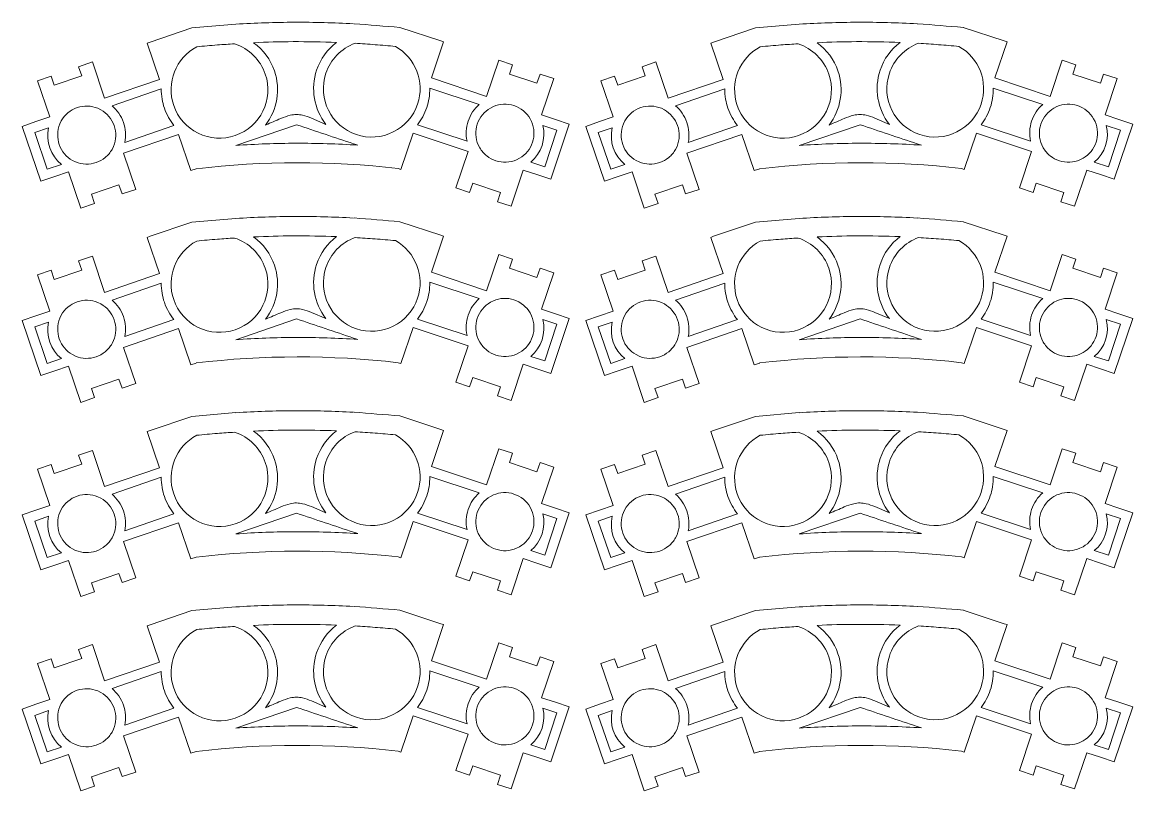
# Model space of a CAD drawing. Header units: millimetres. Extents: x 111 to 659, y 345 to 953.
# Drawn here: x 110.7 to 225, y 874.3 to 953.5 of the extents above; entities that cross this region are included whole.
import ezdxf

# ---------------------------------------------------------------- set-up
doc = ezdxf.new("R2010")
doc.units = ezdxf.units.MM
doc.header["$MEASUREMENT"] = 0
doc.layers.get('0').update_dxf_attribs({"linetype": 'CONTINUOUS', "lineweight": 0})

msp = doc.modelspace()

# ---------------------------------------------------------------- linework, layer by layer
for p, q in [((128.18, 952.86), (123.87, 951.41)), ((132.69, 953.25), (128.18, 952.86)), ((153.78, 951.52), (149.57, 952.91)), ((186.18, 952.86), (181.87, 951.41)), ((190.69, 953.25), (186.18, 952.86)), ((211.78, 951.52), (207.57, 952.91)), ((123.57, 951.3), (124.85, 947.57)), ((152.83, 947.71), (154.08, 951.42)), ((181.57, 951.3), (182.85, 947.57)), ((210.83, 947.71), (212.08, 951.42)), ((123.87, 950.41), (123.87, 950.41)), ((181.87, 950.41), (181.87, 950.41)), ((117.93, 949.36), (116.51, 948.87)), ((116.51, 948.87), (116.83, 947.93)), ((119.19, 945.63), (117.93, 949.36)), ((159.75, 949.53), (158.5, 945.8)), ((161.16, 949.07), (159.75, 949.53)), ((160.85, 948.12), (161.16, 949.07)), ((175.93, 949.36), (174.51, 948.87)), ((174.51, 948.87), (174.83, 947.93)), ((177.19, 945.63), (175.93, 949.36)), ((217.75, 949.53), (216.5, 945.8)), ((219.16, 949.07), (217.75, 949.53)), ((218.85, 948.12), (219.16, 949.07)), ((113.68, 947.91), (112.27, 947.43)), ((114, 946.97), (113.68, 947.91)), ((116.83, 947.93), (114, 946.97)), ((158.5, 945.8), (152.83, 947.71)), ((163.69, 947.17), (160.85, 948.12)), ((164.01, 948.12), (163.69, 947.17)), ((165.42, 947.64), (164.01, 948.12)), ((164.17, 943.9), (165.42, 947.64)), ((171.68, 947.91), (170.27, 947.43)), ((172, 946.97), (171.68, 947.91)), ((174.83, 947.93), (172, 946.97)), ((216.5, 945.8), (210.83, 947.71)), ((221.69, 947.17), (218.85, 948.12)), ((222.01, 948.12), (221.69, 947.17)), ((223.42, 947.64), (222.01, 948.12)), ((222.17, 943.9), (223.42, 947.64)), ((112.27, 947.43), (113.54, 943.7)), ((124.85, 947.57), (119.19, 945.63)), ((170.27, 947.43), (171.54, 943.7)), ((182.85, 947.57), (177.19, 945.63)), ((112.12, 943.22), (110.71, 942.73)), ((113.54, 943.7), (112.12, 943.22)), ((165.59, 943.43), (164.17, 943.9)), ((167.01, 942.95), (165.59, 943.43)), ((170.12, 943.22), (168.71, 942.73)), ((171.54, 943.7), (170.12, 943.22)), ((223.59, 943.43), (222.17, 943.9)), ((225.01, 942.95), (223.59, 943.43)), ((110.71, 942.73), (112.64, 937.07)), ((121.12, 939.97), (126.78, 941.9)), ((126.78, 941.9), (128.06, 938.18)), ((149.67, 938.3), (150.93, 942.03)), ((150.93, 942.03), (156.6, 940.14)), ((165.1, 937.28), (167.01, 942.95)), ((168.71, 942.73), (170.64, 937.07)), ((179.12, 939.97), (184.78, 941.9)), ((184.78, 941.9), (186.06, 938.18)), ((207.67, 938.3), (208.93, 942.03)), ((208.93, 942.03), (214.6, 940.14)), ((223.1, 937.28), (225.01, 942.95)), ((122.4, 936.24), (121.12, 939.97)), ((156.6, 940.14), (155.35, 936.4)), ((180.4, 936.24), (179.12, 939.97)), ((214.6, 940.14), (213.35, 936.4)), ((112.64, 937.07), (114.06, 937.56)), ((114.06, 937.56), (115.47, 938.04)), ((115.47, 938.04), (116.73, 934.31)), ((128.06, 938.18), (128.61, 938.36)), ((149.39, 938.39), (149.67, 938.3)), ((161.02, 934.5), (162.27, 938.23)), ((162.27, 938.23), (163.68, 937.76)), ((163.68, 937.76), (165.1, 937.28)), ((170.64, 937.07), (172.06, 937.56)), ((172.06, 937.56), (173.47, 938.04)), ((173.47, 938.04), (174.73, 934.31)), ((186.06, 938.18), (186.61, 938.36)), ((207.39, 938.39), (207.67, 938.3)), ((219.02, 934.5), (220.27, 938.23)), ((220.27, 938.23), (221.68, 937.76)), ((221.68, 937.76), (223.1, 937.28)), ((117.83, 935.74), (120.66, 936.7)), ((120.66, 936.7), (120.98, 935.77)), ((120.98, 935.77), (122.4, 936.24)), ((155.35, 936.4), (156.76, 935.92)), ((156.76, 935.92), (157.08, 936.87)), ((157.08, 936.87), (159.92, 935.92)), ((175.83, 935.74), (178.66, 936.7)), ((178.66, 936.7), (178.98, 935.77)), ((178.98, 935.77), (180.4, 936.24)), ((213.35, 936.4), (214.76, 935.92)), ((214.76, 935.92), (215.08, 936.87)), ((215.08, 936.87), (217.92, 935.92)), ((118.15, 934.8), (117.83, 935.74)), ((159.92, 935.92), (159.61, 934.97)), ((176.15, 934.8), (175.83, 935.74)), ((217.92, 935.92), (217.61, 934.97)), ((116.73, 934.31), (118.15, 934.8)), ((159.61, 934.97), (161.02, 934.5)), ((174.73, 934.31), (176.15, 934.8)), ((217.61, 934.97), (219.02, 934.5)), ((128.18, 932.86), (123.87, 931.41)), ((132.69, 933.25), (128.18, 932.86)), ((153.78, 931.52), (149.57, 932.91)), ((186.18, 932.86), (181.87, 931.41)), ((190.69, 933.25), (186.18, 932.86)), ((211.78, 931.52), (207.57, 932.91)), ((123.57, 931.3), (124.85, 927.57)), ((152.83, 927.71), (154.08, 931.42)), ((181.57, 931.3), (182.85, 927.57)), ((210.83, 927.71), (212.08, 931.42)), ((117.93, 929.36), (116.51, 928.87)), ((119.19, 925.63), (117.93, 929.36)), ((123.87, 930.41), (123.87, 930.41)), ((159.75, 929.53), (158.5, 925.8)), ((161.16, 929.07), (159.75, 929.53)), ((175.93, 929.36), (174.51, 928.87)), ((177.19, 925.63), (175.93, 929.36)), ((181.87, 930.41), (181.87, 930.41)), ((217.75, 929.53), (216.5, 925.8)), ((219.16, 929.07), (217.75, 929.53)), ((116.51, 928.87), (116.83, 927.93)), ((160.85, 928.12), (161.16, 929.07)), ((174.51, 928.87), (174.83, 927.93)), ((218.85, 928.12), (219.16, 929.07)), ((113.68, 927.91), (112.27, 927.43)), ((112.27, 927.43), (113.54, 923.7)), ((114, 926.97), (113.68, 927.91)), ((116.83, 927.93), (114, 926.97)), ((124.85, 927.57), (119.19, 925.63)), ((158.5, 925.8), (152.83, 927.71)), ((163.69, 927.17), (160.85, 928.12)), ((164.01, 928.12), (163.69, 927.17)), ((165.42, 927.64), (164.01, 928.12)), ((164.17, 923.9), (165.42, 927.64)), ((171.68, 927.91), (170.27, 927.43)), ((170.27, 927.43), (171.54, 923.7)), ((172, 926.97), (171.68, 927.91)), ((174.83, 927.93), (172, 926.97)), ((182.85, 927.57), (177.19, 925.63)), ((216.5, 925.8), (210.83, 927.71)), ((221.69, 927.17), (218.85, 928.12)), ((222.01, 928.12), (221.69, 927.17)), ((223.42, 927.64), (222.01, 928.12)), ((222.17, 923.9), (223.42, 927.64)), ((113.54, 923.7), (112.12, 923.22)), ((165.59, 923.43), (164.17, 923.9)), ((171.54, 923.7), (170.12, 923.22)), ((223.59, 923.43), (222.17, 923.9)), ((112.12, 923.22), (110.71, 922.73)), ((110.71, 922.73), (112.64, 917.07)), ((165.1, 917.28), (167.01, 922.95)), ((167.01, 922.95), (165.59, 923.43)), ((170.12, 923.22), (168.71, 922.73)), ((168.71, 922.73), (170.64, 917.07)), ((223.1, 917.28), (225.01, 922.95)), ((225.01, 922.95), (223.59, 923.43)), ((121.12, 919.97), (126.78, 921.9)), ((126.78, 921.9), (128.06, 918.18)), ((149.67, 918.3), (150.93, 922.03)), ((150.93, 922.03), (156.6, 920.14)), ((179.12, 919.97), (184.78, 921.9)), ((184.78, 921.9), (186.06, 918.18)), ((207.67, 918.3), (208.93, 922.03)), ((208.93, 922.03), (214.6, 920.14)), ((122.4, 916.24), (121.12, 919.97)), ((156.6, 920.14), (155.35, 916.4)), ((180.4, 916.24), (179.12, 919.97)), ((214.6, 920.14), (213.35, 916.4)), ((114.06, 917.56), (115.47, 918.04)), ((115.47, 918.04), (116.73, 914.31)), ((128.06, 918.18), (128.61, 918.36)), ((149.39, 918.39), (149.67, 918.3)), ((161.02, 914.5), (162.27, 918.23)), ((162.27, 918.23), (163.68, 917.76)), ((172.06, 917.56), (173.47, 918.04)), ((173.47, 918.04), (174.73, 914.31)), ((186.06, 918.18), (186.61, 918.36)), ((207.39, 918.39), (207.67, 918.3)), ((219.02, 914.5), (220.27, 918.23)), ((220.27, 918.23), (221.68, 917.76)), ((112.64, 917.07), (114.06, 917.56)), ((156.76, 915.92), (157.08, 916.87)), ((157.08, 916.87), (159.92, 915.92)), ((163.68, 917.76), (165.1, 917.28)), ((170.64, 917.07), (172.06, 917.56)), ((214.76, 915.92), (215.08, 916.87)), ((215.08, 916.87), (217.92, 915.92)), ((221.68, 917.76), (223.1, 917.28)), ((117.83, 915.74), (120.66, 916.7)), ((118.15, 914.8), (117.83, 915.74)), ((120.66, 916.7), (120.98, 915.77)), ((120.98, 915.77), (122.4, 916.24)), ((155.35, 916.4), (156.76, 915.92)), ((159.92, 915.92), (159.61, 914.97)), ((175.83, 915.74), (178.66, 916.7)), ((176.15, 914.8), (175.83, 915.74)), ((178.66, 916.7), (178.98, 915.77)), ((178.98, 915.77), (180.4, 916.24)), ((213.35, 916.4), (214.76, 915.92)), ((217.92, 915.92), (217.61, 914.97)), ((116.73, 914.31), (118.15, 914.8)), ((159.61, 914.97), (161.02, 914.5)), ((174.73, 914.31), (176.15, 914.8)), ((217.61, 914.97), (219.02, 914.5)), ((128.18, 912.86), (123.87, 911.41)), ((132.69, 913.25), (128.18, 912.86)), ((153.78, 911.52), (149.57, 912.91)), ((186.18, 912.86), (181.87, 911.41)), ((190.69, 913.25), (186.18, 912.86)), ((211.78, 911.52), (207.57, 912.91)), ((123.57, 911.3), (124.85, 907.57)), ((152.83, 907.71), (154.08, 911.42)), ((181.57, 911.3), (182.85, 907.57)), ((210.83, 907.71), (212.08, 911.42)), ((123.87, 910.41), (123.87, 910.41)), ((181.87, 910.41), (181.87, 910.41)), ((117.93, 909.36), (116.51, 908.87)), ((116.51, 908.87), (116.83, 907.93)), ((119.19, 905.63), (117.93, 909.36)), ((159.75, 909.53), (158.5, 905.8)), ((161.16, 909.07), (159.75, 909.53)), ((160.85, 908.12), (161.16, 909.07)), ((175.93, 909.36), (174.51, 908.87)), ((174.51, 908.87), (174.83, 907.93)), ((177.19, 905.63), (175.93, 909.36)), ((217.75, 909.53), (216.5, 905.8)), ((219.16, 909.07), (217.75, 909.53)), ((218.85, 908.12), (219.16, 909.07)), ((113.68, 907.91), (112.27, 907.43)), ((114, 906.97), (113.68, 907.91)), ((116.83, 907.93), (114, 906.97)), ((158.5, 905.8), (152.83, 907.71)), ((163.69, 907.17), (160.85, 908.12)), ((164.01, 908.12), (163.69, 907.17)), ((165.42, 907.64), (164.01, 908.12)), ((164.17, 903.9), (165.42, 907.64)), ((171.68, 907.91), (170.27, 907.43)), ((172, 906.97), (171.68, 907.91)), ((174.83, 907.93), (172, 906.97)), ((216.5, 905.8), (210.83, 907.71)), ((221.69, 907.17), (218.85, 908.12)), ((222.01, 908.12), (221.69, 907.17)), ((223.42, 907.64), (222.01, 908.12)), ((222.17, 903.9), (223.42, 907.64)), ((112.27, 907.43), (113.54, 903.7)), ((124.85, 907.57), (119.19, 905.63)), ((170.27, 907.43), (171.54, 903.7)), ((182.85, 907.57), (177.19, 905.63)), ((112.12, 903.22), (110.71, 902.73)), ((113.54, 903.7), (112.12, 903.22)), ((165.59, 903.43), (164.17, 903.9)), ((167.01, 902.95), (165.59, 903.43)), ((170.12, 903.22), (168.71, 902.73)), ((171.54, 903.7), (170.12, 903.22)), ((223.59, 903.43), (222.17, 903.9)), ((225.01, 902.95), (223.59, 903.43)), ((110.71, 902.73), (112.64, 897.07)), ((121.12, 899.97), (126.78, 901.9)), ((126.78, 901.9), (128.06, 898.18)), ((149.67, 898.3), (150.93, 902.03)), ((150.93, 902.03), (156.6, 900.14)), ((165.1, 897.28), (167.01, 902.95)), ((168.71, 902.73), (170.64, 897.07)), ((179.12, 899.97), (184.78, 901.9)), ((184.78, 901.9), (186.06, 898.18)), ((207.67, 898.3), (208.93, 902.03)), ((208.93, 902.03), (214.6, 900.14)), ((223.1, 897.28), (225.01, 902.95)), ((122.4, 896.24), (121.12, 899.97)), ((156.6, 900.14), (155.35, 896.4)), ((180.4, 896.24), (179.12, 899.97)), ((214.6, 900.14), (213.35, 896.4)), ((112.64, 897.07), (114.06, 897.56)), ((114.06, 897.56), (115.47, 898.04)), ((115.47, 898.04), (116.73, 894.31)), ((128.06, 898.18), (128.61, 898.36)), ((149.39, 898.39), (149.67, 898.3)), ((161.02, 894.5), (162.27, 898.23)), ((162.27, 898.23), (163.68, 897.76)), ((163.68, 897.76), (165.1, 897.28)), ((170.64, 897.07), (172.06, 897.56)), ((172.06, 897.56), (173.47, 898.04)), ((173.47, 898.04), (174.73, 894.31)), ((186.06, 898.18), (186.61, 898.36)), ((207.39, 898.39), (207.67, 898.3)), ((219.02, 894.5), (220.27, 898.23)), ((220.27, 898.23), (221.68, 897.76)), ((221.68, 897.76), (223.1, 897.28)), ((117.83, 895.74), (120.66, 896.7)), ((120.66, 896.7), (120.98, 895.77)), ((120.98, 895.77), (122.4, 896.24)), ((155.35, 896.4), (156.76, 895.92)), ((156.76, 895.92), (157.08, 896.87)), ((157.08, 896.87), (159.92, 895.92)), ((175.83, 895.74), (178.66, 896.7)), ((178.66, 896.7), (178.98, 895.77)), ((178.98, 895.77), (180.4, 896.24)), ((213.35, 896.4), (214.76, 895.92)), ((214.76, 895.92), (215.08, 896.87)), ((215.08, 896.87), (217.92, 895.92)), ((118.15, 894.8), (117.83, 895.74)), ((159.92, 895.92), (159.61, 894.97)), ((176.15, 894.8), (175.83, 895.74)), ((217.92, 895.92), (217.61, 894.97)), ((116.73, 894.31), (118.15, 894.8)), ((159.61, 894.97), (161.02, 894.5)), ((174.73, 894.31), (176.15, 894.8)), ((217.61, 894.97), (219.02, 894.5)), ((128.18, 892.86), (123.87, 891.41)), ((132.69, 893.25), (128.18, 892.86)), ((153.78, 891.52), (149.57, 892.91)), ((186.18, 892.86), (181.87, 891.41)), ((190.69, 893.25), (186.18, 892.86)), ((211.78, 891.52), (207.57, 892.91)), ((123.57, 891.3), (124.85, 887.57)), ((152.83, 887.71), (154.08, 891.42)), ((181.57, 891.3), (182.85, 887.57)), ((210.83, 887.71), (212.08, 891.42)), ((117.93, 889.36), (116.51, 888.87)), ((119.19, 885.63), (117.93, 889.36)), ((123.87, 890.41), (123.87, 890.41)), ((159.75, 889.53), (158.5, 885.8)), ((161.16, 889.07), (159.75, 889.53)), ((175.93, 889.36), (174.51, 888.87)), ((177.19, 885.63), (175.93, 889.36)), ((181.87, 890.41), (181.87, 890.41)), ((217.75, 889.53), (216.5, 885.8)), ((219.16, 889.07), (217.75, 889.53)), ((116.51, 888.87), (116.83, 887.93)), ((160.85, 888.12), (161.16, 889.07)), ((174.51, 888.87), (174.83, 887.93)), ((218.85, 888.12), (219.16, 889.07)), ((113.68, 887.91), (112.27, 887.43)), ((112.27, 887.43), (113.54, 883.7)), ((114, 886.97), (113.68, 887.91)), ((116.83, 887.93), (114, 886.97)), ((124.85, 887.57), (119.19, 885.63)), ((158.5, 885.8), (152.83, 887.71)), ((163.69, 887.17), (160.85, 888.12)), ((164.01, 888.12), (163.69, 887.17)), ((165.42, 887.64), (164.01, 888.12)), ((164.17, 883.9), (165.42, 887.64)), ((171.68, 887.91), (170.27, 887.43)), ((170.27, 887.43), (171.54, 883.7)), ((172, 886.97), (171.68, 887.91)), ((174.83, 887.93), (172, 886.97)), ((182.85, 887.57), (177.19, 885.63)), ((216.5, 885.8), (210.83, 887.71)), ((221.69, 887.17), (218.85, 888.12)), ((222.01, 888.12), (221.69, 887.17)), ((223.42, 887.64), (222.01, 888.12)), ((222.17, 883.9), (223.42, 887.64)), ((113.54, 883.7), (112.12, 883.22)), ((165.59, 883.43), (164.17, 883.9)), ((171.54, 883.7), (170.12, 883.22)), ((223.59, 883.43), (222.17, 883.9)), ((112.12, 883.22), (110.71, 882.73)), ((110.71, 882.73), (112.64, 877.07)), ((165.1, 877.28), (167.01, 882.95)), ((167.01, 882.95), (165.59, 883.43)), ((170.12, 883.22), (168.71, 882.73)), ((168.71, 882.73), (170.64, 877.07)), ((223.1, 877.28), (225.01, 882.95)), ((225.01, 882.95), (223.59, 883.43)), ((121.12, 879.97), (126.78, 881.9)), ((126.78, 881.9), (128.06, 878.18)), ((149.67, 878.3), (150.93, 882.03)), ((150.93, 882.03), (156.6, 880.14)), ((179.12, 879.97), (184.78, 881.9)), ((184.78, 881.9), (186.06, 878.18)), ((207.67, 878.3), (208.93, 882.03)), ((208.93, 882.03), (214.6, 880.14)), ((122.4, 876.24), (121.12, 879.97)), ((156.6, 880.14), (155.35, 876.4)), ((180.4, 876.24), (179.12, 879.97)), ((214.6, 880.14), (213.35, 876.4)), ((114.06, 877.56), (115.47, 878.04)), ((115.47, 878.04), (116.73, 874.31)), ((128.06, 878.18), (128.61, 878.36)), ((149.39, 878.39), (149.67, 878.3)), ((161.02, 874.5), (162.27, 878.23)), ((162.27, 878.23), (163.68, 877.76)), ((172.06, 877.56), (173.47, 878.04)), ((173.47, 878.04), (174.73, 874.31)), ((186.06, 878.18), (186.61, 878.36)), ((207.39, 878.39), (207.67, 878.3)), ((219.02, 874.5), (220.27, 878.23)), ((220.27, 878.23), (221.68, 877.76)), ((112.64, 877.07), (114.06, 877.56)), ((156.76, 875.92), (157.08, 876.87)), ((157.08, 876.87), (159.92, 875.92)), ((163.68, 877.76), (165.1, 877.28)), ((170.64, 877.07), (172.06, 877.56)), ((214.76, 875.92), (215.08, 876.87)), ((215.08, 876.87), (217.92, 875.92)), ((221.68, 877.76), (223.1, 877.28)), ((117.83, 875.74), (120.66, 876.7)), ((118.15, 874.8), (117.83, 875.74)), ((120.66, 876.7), (120.98, 875.77)), ((120.98, 875.77), (122.4, 876.24)), ((155.35, 876.4), (156.76, 875.92)), ((159.92, 875.92), (159.61, 874.97)), ((175.83, 875.74), (178.66, 876.7)), ((176.15, 874.8), (175.83, 875.74)), ((178.66, 876.7), (178.98, 875.77)), ((178.98, 875.77), (180.4, 876.24)), ((213.35, 876.4), (214.76, 875.92)), ((217.92, 875.92), (217.61, 874.97)), ((116.73, 874.31), (118.15, 874.8)), ((159.61, 874.97), (161.02, 874.5)), ((174.73, 874.31), (176.15, 874.8)), ((217.61, 874.97), (219.02, 874.5))]:
    msp.add_line(p, q)
at = {"linetype": 'Continuous'}
for p, q in [((123.87, 951.41), (123.57, 951.3)), ((153.78, 951.52), (154.08, 951.42)), ((154.08, 951.42), (154.08, 951.42)), ((181.87, 951.41), (181.57, 951.3)), ((211.78, 951.52), (212.08, 951.42)), ((212.08, 951.42), (212.08, 951.42)), ((123.87, 931.41), (123.57, 931.3)), ((153.78, 931.52), (154.08, 931.42)), ((154.08, 931.42), (154.08, 931.42)), ((181.87, 931.41), (181.57, 931.3)), ((211.78, 931.52), (212.08, 931.42)), ((212.08, 931.42), (212.08, 931.42)), ((123.87, 911.41), (123.57, 911.3)), ((153.78, 911.52), (154.08, 911.42)), ((154.08, 911.42), (154.08, 911.42)), ((181.87, 911.41), (181.57, 911.3)), ((211.78, 911.52), (212.08, 911.42)), ((212.08, 911.42), (212.08, 911.42)), ((123.87, 891.41), (123.57, 891.3)), ((153.78, 891.52), (154.08, 891.42)), ((154.08, 891.42), (154.08, 891.42)), ((181.87, 891.41), (181.57, 891.3)), ((211.78, 891.52), (212.08, 891.42)), ((212.08, 891.42), (212.08, 891.42))]:
    msp.add_line(p, q, dxfattribs=at)
for points in [[(135.73, 948.11, -0.414146), (132.62, 941.79, -0.415148), (126.3, 944.89, -0.36832), (128.67, 950.92, -0.004352), (130.8, 951.11, -0.005285), (132.57, 951.23, -0.23498), (135.73, 948.11)], [(141.01, 948.52, 0.249943), (141.96, 942.93), (140.47, 943.57, 0.040299), (139.57, 943.87, 0.061267), (138.95, 943.95, 0.063234), (138.29, 943.87, 0.040978), (137.32, 943.54, -0.000466), (135.78, 942.88, -0.020956), (135.75, 942.86, 0.251324), (136.67, 948.43, 0.155447), (134.52, 951.34, -0.011132), (138.58, 951.45, -0.01006), (143.07, 951.38, 0.150635), (141.01, 948.52)], [(141.96, 948.19, -0.11269), (143.1, 950.07, -0.111328), (144.96, 951.28, -0.005111), (147.03, 951.14, -0.005084), (149.12, 950.96, -0.360646), (151.4, 945.03, -0.414337), (145.1, 941.88, -0.414185), (141.96, 948.19)], [(193.73, 948.11, -0.414146), (190.62, 941.79, -0.415148), (184.3, 944.89, -0.36832), (186.67, 950.92, -0.004352), (188.8, 951.11, -0.005285), (190.57, 951.23, -0.23498), (193.73, 948.11)], [(199.01, 948.52, 0.249943), (199.96, 942.93), (198.47, 943.57, 0.040299), (197.57, 943.87, 0.061267), (196.95, 943.95, 0.063234), (196.29, 943.87, 0.040978), (195.32, 943.54, -0.000466), (193.78, 942.88, -0.020956), (193.75, 942.86, 0.251324), (194.67, 948.43, 0.155447), (192.52, 951.34, -0.011132), (196.58, 951.45, -0.01006), (201.07, 951.38, 0.150635), (199.01, 948.52)], [(199.96, 948.19, -0.11269), (201.1, 950.07, -0.111328), (202.96, 951.28, -0.005111), (205.03, 951.14, -0.005084), (207.12, 950.96, -0.360646), (209.4, 945.03, -0.414337), (203.1, 941.88, -0.414185), (199.96, 948.19)], [(121.12, 943.14, -0.132628), (121.26, 941.08), (126.32, 942.83, -0.041693), (125.78, 943.65, -0.038876), (125.34, 944.61, -0.042088), (125.1, 945.54, -0.03848), (125.01, 946.59), (119.95, 944.84, -0.066325), (120.64, 944.08, -0.064288), (121.12, 943.14)], [(156.6, 943.27, 0.132628), (156.49, 941.21), (151.4, 942.89, 0.041693), (151.93, 943.71, 0.038876), (152.35, 944.68, 0.042088), (152.58, 945.62, 0.03848), (152.65, 946.67), (157.74, 944.99, 0.066325), (157.07, 944.22, 0.064288), (156.6, 943.27)], [(179.12, 943.14, -0.132628), (179.26, 941.08), (184.32, 942.83, -0.041693), (183.78, 943.65, -0.038876), (183.34, 944.61, -0.042088), (183.1, 945.54, -0.03848), (183.01, 946.59), (177.95, 944.84, -0.066325), (178.64, 944.08, -0.064288), (179.12, 943.14)], [(214.6, 943.27, 0.132628), (214.49, 941.21), (209.4, 942.89, 0.041693), (209.93, 943.71, 0.038876), (210.35, 944.68, 0.042088), (210.58, 945.62, 0.03848), (210.65, 946.67), (215.74, 944.99, 0.066325), (215.07, 944.22, 0.064288), (214.6, 943.27)], [(116.37, 944.66, 0.088924), (115.41, 944.11, 0.092954), (114.73, 943.29), (114.58, 942.98, 0.087529), (114.36, 941.89, 0.092877), (114.52, 940.85, 0.186269), (115.89, 939.22), (116.2, 939.07, 0.18288), (118.32, 939, 0.092851), (119.25, 939.52, 0.088925), (119.96, 940.36), (120.11, 940.67, 0.184249), (120.17, 942.81, 0.087631), (119.62, 943.76, 0.090656), (118.8, 944.44), (118.49, 944.59, 0.184413), (116.37, 944.66)], [(161.32, 944.87, -0.088924), (162.29, 944.33, -0.092954), (162.98, 943.52), (163.14, 943.22, -0.087529), (163.38, 942.13, -0.092877), (163.23, 941.09, -0.186269), (161.89, 939.44), (161.58, 939.28, -0.18288), (159.46, 939.18, -0.092851), (158.52, 939.68, -0.088925), (157.8, 940.52), (157.64, 940.82, -0.184249), (157.55, 942.96, -0.087631), (158.09, 943.92, -0.090656), (158.9, 944.61), (159.2, 944.77, -0.184413), (161.32, 944.87)], [(174.37, 944.66, 0.088924), (173.41, 944.11, 0.092954), (172.73, 943.29), (172.58, 942.98, 0.087529), (172.36, 941.89, 0.092877), (172.52, 940.85, 0.186269), (173.89, 939.22), (174.2, 939.07, 0.18288), (176.32, 939, 0.092851), (177.25, 939.52, 0.088925), (177.96, 940.36), (178.11, 940.67, 0.184249), (178.17, 942.81, 0.087631), (177.62, 943.76, 0.090656), (176.8, 944.44), (176.49, 944.59, 0.184413), (174.37, 944.66)], [(219.32, 944.87, -0.088924), (220.29, 944.33, -0.092954), (220.98, 943.52), (221.14, 943.22, -0.087529), (221.38, 942.13, -0.092877), (221.23, 941.09, -0.186269), (219.89, 939.44), (219.58, 939.28, -0.18288), (217.46, 939.18, -0.092851), (216.52, 939.68, -0.088925), (215.8, 940.52), (215.64, 940.82, -0.184249), (215.55, 942.96, -0.087631), (216.09, 943.92, -0.090656), (216.9, 944.61), (217.2, 944.77, -0.184413), (219.32, 944.87)], [(113.28, 938.32), (114.74, 938.81, -0.285719), (113.43, 942.58), (111.99, 942.08), (113.28, 938.32)], [(145.26, 940.79, 0.016629), (138.9, 940.99, 0.017038), (132.69, 940.76), (138.95, 942.9, 0.000592), (144.82, 940.93, 0.007952), (145.26, 940.79)], [(164.51, 938.57), (163.05, 939.04, 0.285719), (164.29, 942.83), (165.74, 942.35), (164.51, 938.57)], [(171.28, 938.32), (172.74, 938.81, -0.285719), (171.43, 942.58), (169.99, 942.08), (171.28, 938.32)], [(203.26, 940.79, 0.016629), (196.9, 940.99, 0.017038), (190.69, 940.76), (196.95, 942.9, 0.000592), (202.82, 940.93, 0.007952), (203.26, 940.79)], [(222.51, 938.57), (221.05, 939.04, 0.285719), (222.29, 942.83), (223.74, 942.35), (222.51, 938.57)], [(135.73, 928.11, -0.414146), (132.62, 921.79, -0.415148), (126.3, 924.89, -0.36832), (128.67, 930.92, -0.004352), (130.8, 931.11, -0.005285), (132.57, 931.23, -0.23498), (135.73, 928.11)], [(141.01, 928.52, 0.249943), (141.96, 922.93), (140.47, 923.57, 0.040299), (139.57, 923.87, 0.061267), (138.95, 923.95, 0.063234), (138.29, 923.87, 0.040978), (137.32, 923.54, -0.000466), (135.78, 922.88, -0.020956), (135.75, 922.86, 0.251324), (136.67, 928.43, 0.155447), (134.52, 931.34, -0.011132), (138.58, 931.45, -0.01006), (143.07, 931.38, 0.150635), (141.01, 928.52)], [(141.96, 928.19, -0.11269), (143.1, 930.07, -0.111328), (144.96, 931.28, -0.005111), (147.03, 931.14, -0.005084), (149.12, 930.96, -0.360646), (151.4, 925.03, -0.414337), (145.1, 921.88, -0.414185), (141.96, 928.19)], [(193.73, 928.11, -0.414146), (190.62, 921.79, -0.415148), (184.3, 924.89, -0.36832), (186.67, 930.92, -0.004352), (188.8, 931.11, -0.005285), (190.57, 931.23, -0.23498), (193.73, 928.11)], [(199.01, 928.52, 0.249943), (199.96, 922.93), (198.47, 923.57, 0.040299), (197.57, 923.87, 0.061267), (196.95, 923.95, 0.063234), (196.29, 923.87, 0.040978), (195.32, 923.54, -0.000466), (193.78, 922.88, -0.020956), (193.75, 922.86, 0.251324), (194.67, 928.43, 0.155447), (192.52, 931.34, -0.011132), (196.58, 931.45, -0.01006), (201.07, 931.38, 0.150635), (199.01, 928.52)], [(199.96, 928.19, -0.11269), (201.1, 930.07, -0.111328), (202.96, 931.28, -0.005111), (205.03, 931.14, -0.005084), (207.12, 930.96, -0.360646), (209.4, 925.03, -0.414337), (203.1, 921.88, -0.414185), (199.96, 928.19)], [(121.12, 923.14, -0.132628), (121.26, 921.08), (126.32, 922.83, -0.041693), (125.78, 923.65, -0.038876), (125.34, 924.61, -0.042088), (125.1, 925.54, -0.03848), (125.01, 926.59), (119.95, 924.84, -0.066325), (120.64, 924.08, -0.064288), (121.12, 923.14)], [(156.6, 923.27, 0.132628), (156.49, 921.21), (151.4, 922.89, 0.041693), (151.93, 923.71, 0.038876), (152.35, 924.68, 0.042088), (152.58, 925.62, 0.03848), (152.65, 926.67), (157.74, 924.99, 0.066325), (157.07, 924.22, 0.064288), (156.6, 923.27)], [(179.12, 923.14, -0.132628), (179.26, 921.08), (184.32, 922.83, -0.041693), (183.78, 923.65, -0.038876), (183.34, 924.61, -0.042088), (183.1, 925.54, -0.03848), (183.01, 926.59), (177.95, 924.84, -0.066325), (178.64, 924.08, -0.064288), (179.12, 923.14)], [(214.6, 923.27, 0.132628), (214.49, 921.21), (209.4, 922.89, 0.041693), (209.93, 923.71, 0.038876), (210.35, 924.68, 0.042088), (210.58, 925.62, 0.03848), (210.65, 926.67), (215.74, 924.99, 0.066325), (215.07, 924.22, 0.064288), (214.6, 923.27)], [(116.37, 924.66, 0.088924), (115.41, 924.11, 0.092954), (114.73, 923.29), (114.58, 922.98, 0.087529), (114.36, 921.89, 0.092877), (114.52, 920.85, 0.186269), (115.89, 919.22), (116.2, 919.07, 0.18288), (118.32, 919, 0.092851), (119.25, 919.52, 0.088925), (119.96, 920.36), (120.11, 920.67, 0.184249), (120.17, 922.81, 0.087631), (119.62, 923.76, 0.090656), (118.8, 924.44), (118.49, 924.59, 0.184413), (116.37, 924.66)], [(161.32, 924.87, -0.088924), (162.29, 924.33, -0.092954), (162.98, 923.52), (163.14, 923.22, -0.087529), (163.38, 922.13, -0.092877), (163.23, 921.09, -0.186269), (161.89, 919.44), (161.58, 919.28, -0.18288), (159.46, 919.18, -0.092851), (158.52, 919.68, -0.088925), (157.8, 920.52), (157.64, 920.82, -0.184249), (157.55, 922.96, -0.087631), (158.09, 923.92, -0.090656), (158.9, 924.61), (159.2, 924.77, -0.184413), (161.32, 924.87)], [(174.37, 924.66, 0.088924), (173.41, 924.11, 0.092954), (172.73, 923.29), (172.58, 922.98, 0.087529), (172.36, 921.89, 0.092877), (172.52, 920.85, 0.186269), (173.89, 919.22), (174.2, 919.07, 0.18288), (176.32, 919, 0.092851), (177.25, 919.52, 0.088925), (177.96, 920.36), (178.11, 920.67, 0.184249), (178.17, 922.81, 0.087631), (177.62, 923.76, 0.090656), (176.8, 924.44), (176.49, 924.59, 0.184413), (174.37, 924.66)], [(219.32, 924.87, -0.088924), (220.29, 924.33, -0.092954), (220.98, 923.52), (221.14, 923.22, -0.087529), (221.38, 922.13, -0.092877), (221.23, 921.09, -0.186269), (219.89, 919.44), (219.58, 919.28, -0.18288), (217.46, 919.18, -0.092851), (216.52, 919.68, -0.088925), (215.8, 920.52), (215.64, 920.82, -0.184249), (215.55, 922.96, -0.087631), (216.09, 923.92, -0.090656), (216.9, 924.61), (217.2, 924.77, -0.184413), (219.32, 924.87)], [(113.28, 918.32), (114.74, 918.81, -0.285719), (113.43, 922.58), (111.99, 922.08), (113.28, 918.32)], [(145.26, 920.79, 0.016629), (138.9, 920.99, 0.017038), (132.69, 920.76), (138.95, 922.9, 0.000592), (144.82, 920.93, 0.007952), (145.26, 920.79)], [(164.51, 918.57), (163.05, 919.04, 0.285719), (164.29, 922.83), (165.74, 922.35), (164.51, 918.57)], [(171.28, 918.32), (172.74, 918.81, -0.285719), (171.43, 922.58), (169.99, 922.08), (171.28, 918.32)], [(203.26, 920.79, 0.016629), (196.9, 920.99, 0.017038), (190.69, 920.76), (196.95, 922.9, 0.000592), (202.82, 920.93, 0.007952), (203.26, 920.79)], [(222.51, 918.57), (221.05, 919.04, 0.285719), (222.29, 922.83), (223.74, 922.35), (222.51, 918.57)], [(135.73, 908.11, -0.414146), (132.62, 901.79, -0.415148), (126.3, 904.89, -0.36832), (128.67, 910.92, -0.004352), (130.8, 911.11, -0.005285), (132.57, 911.23, -0.23498), (135.73, 908.11)], [(141.01, 908.52, 0.249943), (141.96, 902.93), (140.47, 903.57, 0.040299), (139.57, 903.87, 0.061267), (138.95, 903.95, 0.063234), (138.29, 903.87, 0.040978), (137.32, 903.54, -0.000466), (135.78, 902.88, -0.020956), (135.75, 902.86, 0.251324), (136.67, 908.43, 0.155447), (134.52, 911.34, -0.011132), (138.58, 911.45, -0.01006), (143.07, 911.38, 0.150635), (141.01, 908.52)], [(141.96, 908.19, -0.11269), (143.1, 910.07, -0.111328), (144.96, 911.28, -0.005111), (147.03, 911.14, -0.005084), (149.12, 910.96, -0.360646), (151.4, 905.03, -0.414337), (145.1, 901.88, -0.414185), (141.96, 908.19)], [(193.73, 908.11, -0.414146), (190.62, 901.79, -0.415148), (184.3, 904.89, -0.36832), (186.67, 910.92, -0.004352), (188.8, 911.11, -0.005285), (190.57, 911.23, -0.23498), (193.73, 908.11)], [(199.01, 908.52, 0.249943), (199.96, 902.93), (198.47, 903.57, 0.040299), (197.57, 903.87, 0.061267), (196.95, 903.95, 0.063234), (196.29, 903.87, 0.040978), (195.32, 903.54, -0.000466), (193.78, 902.88, -0.020956), (193.75, 902.86, 0.251324), (194.67, 908.43, 0.155447), (192.52, 911.34, -0.011132), (196.58, 911.45, -0.01006), (201.07, 911.38, 0.150635), (199.01, 908.52)], [(199.96, 908.19, -0.11269), (201.1, 910.07, -0.111328), (202.96, 911.28, -0.005111), (205.03, 911.14, -0.005084), (207.12, 910.96, -0.360646), (209.4, 905.03, -0.414337), (203.1, 901.88, -0.414185), (199.96, 908.19)], [(121.12, 903.14, -0.132628), (121.26, 901.08), (126.32, 902.83, -0.041693), (125.78, 903.65, -0.038876), (125.34, 904.61, -0.042088), (125.1, 905.54, -0.03848), (125.01, 906.59), (119.95, 904.84, -0.066325), (120.64, 904.08, -0.064288), (121.12, 903.14)], [(156.6, 903.27, 0.132628), (156.49, 901.21), (151.4, 902.89, 0.041693), (151.93, 903.71, 0.038876), (152.35, 904.68, 0.042088), (152.58, 905.62, 0.03848), (152.65, 906.67), (157.74, 904.99, 0.066325), (157.07, 904.22, 0.064288), (156.6, 903.27)], [(179.12, 903.14, -0.132628), (179.26, 901.08), (184.32, 902.83, -0.041693), (183.78, 903.65, -0.038876), (183.34, 904.61, -0.042088), (183.1, 905.54, -0.03848), (183.01, 906.59), (177.95, 904.84, -0.066325), (178.64, 904.08, -0.064288), (179.12, 903.14)], [(214.6, 903.27, 0.132628), (214.49, 901.21), (209.4, 902.89, 0.041693), (209.93, 903.71, 0.038876), (210.35, 904.68, 0.042088), (210.58, 905.62, 0.03848), (210.65, 906.67), (215.74, 904.99, 0.066325), (215.07, 904.22, 0.064288), (214.6, 903.27)], [(116.37, 904.66, 0.088924), (115.41, 904.11, 0.092954), (114.73, 903.29), (114.58, 902.98, 0.087529), (114.36, 901.89, 0.092877), (114.52, 900.85, 0.186269), (115.89, 899.22), (116.2, 899.07, 0.18288), (118.32, 899, 0.092851), (119.25, 899.52, 0.088925), (119.96, 900.36), (120.11, 900.67, 0.184249), (120.17, 902.81, 0.087631), (119.62, 903.76, 0.090656), (118.8, 904.44), (118.49, 904.59, 0.184413), (116.37, 904.66)], [(161.32, 904.87, -0.088924), (162.29, 904.33, -0.092954), (162.98, 903.52), (163.14, 903.22, -0.087529), (163.38, 902.13, -0.092877), (163.23, 901.09, -0.186269), (161.89, 899.44), (161.58, 899.28, -0.18288), (159.46, 899.18, -0.092851), (158.52, 899.68, -0.088925), (157.8, 900.52), (157.64, 900.82, -0.184249), (157.55, 902.96, -0.087631), (158.09, 903.92, -0.090656), (158.9, 904.61), (159.2, 904.77, -0.184413), (161.32, 904.87)], [(174.37, 904.66, 0.088924), (173.41, 904.11, 0.092954), (172.73, 903.29), (172.58, 902.98, 0.087529), (172.36, 901.89, 0.092877), (172.52, 900.85, 0.186269), (173.89, 899.22), (174.2, 899.07, 0.18288), (176.32, 899, 0.092851), (177.25, 899.52, 0.088925), (177.96, 900.36), (178.11, 900.67, 0.184249), (178.17, 902.81, 0.087631), (177.62, 903.76, 0.090656), (176.8, 904.44), (176.49, 904.59, 0.184413), (174.37, 904.66)], [(219.32, 904.87, -0.088924), (220.29, 904.33, -0.092954), (220.98, 903.52), (221.14, 903.22, -0.087529), (221.38, 902.13, -0.092877), (221.23, 901.09, -0.186269), (219.89, 899.44), (219.58, 899.28, -0.18288), (217.46, 899.18, -0.092851), (216.52, 899.68, -0.088925), (215.8, 900.52), (215.64, 900.82, -0.184249), (215.55, 902.96, -0.087631), (216.09, 903.92, -0.090656), (216.9, 904.61), (217.2, 904.77, -0.184413), (219.32, 904.87)], [(113.28, 898.32), (114.74, 898.81, -0.285719), (113.43, 902.58), (111.99, 902.08), (113.28, 898.32)], [(145.26, 900.79, 0.016629), (138.9, 900.99, 0.017038), (132.69, 900.76), (138.95, 902.9, 0.000592), (144.82, 900.93, 0.007952), (145.26, 900.79)], [(164.51, 898.57), (163.05, 899.04, 0.285719), (164.29, 902.83), (165.74, 902.35), (164.51, 898.57)], [(171.28, 898.32), (172.74, 898.81, -0.285719), (171.43, 902.58), (169.99, 902.08), (171.28, 898.32)], [(203.26, 900.79, 0.016629), (196.9, 900.99, 0.017038), (190.69, 900.76), (196.95, 902.9, 0.000592), (202.82, 900.93, 0.007952), (203.26, 900.79)], [(222.51, 898.57), (221.05, 899.04, 0.285719), (222.29, 902.83), (223.74, 902.35), (222.51, 898.57)], [(135.73, 888.11, -0.414146), (132.62, 881.79, -0.415148), (126.3, 884.89, -0.36832), (128.67, 890.92, -0.004352), (130.8, 891.11, -0.005285), (132.57, 891.23, -0.23498), (135.73, 888.11)], [(141.01, 888.52, 0.249943), (141.96, 882.93), (140.47, 883.57, 0.040299), (139.57, 883.87, 0.061267), (138.95, 883.95, 0.063234), (138.29, 883.87, 0.040978), (137.32, 883.54, -0.000466), (135.78, 882.88, -0.020956), (135.75, 882.86, 0.251324), (136.67, 888.43, 0.155447), (134.52, 891.34, -0.011132), (138.58, 891.45, -0.01006), (143.07, 891.38, 0.150635), (141.01, 888.52)], [(141.96, 888.19, -0.11269), (143.1, 890.07, -0.111328), (144.96, 891.28, -0.005111), (147.03, 891.14, -0.005084), (149.12, 890.96, -0.360646), (151.4, 885.03, -0.414337), (145.1, 881.88, -0.414185), (141.96, 888.19)], [(193.73, 888.11, -0.414146), (190.62, 881.79, -0.415148), (184.3, 884.89, -0.36832), (186.67, 890.92, -0.004352), (188.8, 891.11, -0.005285), (190.57, 891.23, -0.23498), (193.73, 888.11)], [(199.01, 888.52, 0.249943), (199.96, 882.93), (198.47, 883.57, 0.040299), (197.57, 883.87, 0.061267), (196.95, 883.95, 0.063234), (196.29, 883.87, 0.040978), (195.32, 883.54, -0.000466), (193.78, 882.88, -0.020956), (193.75, 882.86, 0.251324), (194.67, 888.43, 0.155447), (192.52, 891.34, -0.011132), (196.58, 891.45, -0.01006), (201.07, 891.38, 0.150635), (199.01, 888.52)], [(199.96, 888.19, -0.11269), (201.1, 890.07, -0.111328), (202.96, 891.28, -0.005111), (205.03, 891.14, -0.005084), (207.12, 890.96, -0.360646), (209.4, 885.03, -0.414337), (203.1, 881.88, -0.414185), (199.96, 888.19)], [(121.12, 883.14, -0.132628), (121.26, 881.08), (126.32, 882.83, -0.041693), (125.78, 883.65, -0.038876), (125.34, 884.61, -0.042088), (125.1, 885.54, -0.03848), (125.01, 886.59), (119.95, 884.84, -0.066325), (120.64, 884.08, -0.064288), (121.12, 883.14)], [(156.6, 883.27, 0.132628), (156.49, 881.21), (151.4, 882.89, 0.041693), (151.93, 883.71, 0.038876), (152.35, 884.68, 0.042088), (152.58, 885.62, 0.03848), (152.65, 886.67), (157.74, 884.99, 0.066325), (157.07, 884.22, 0.064288), (156.6, 883.27)], [(179.12, 883.14, -0.132628), (179.26, 881.08), (184.32, 882.83, -0.041693), (183.78, 883.65, -0.038876), (183.34, 884.61, -0.042088), (183.1, 885.54, -0.03848), (183.01, 886.59), (177.95, 884.84, -0.066325), (178.64, 884.08, -0.064288), (179.12, 883.14)], [(214.6, 883.27, 0.132628), (214.49, 881.21), (209.4, 882.89, 0.041693), (209.93, 883.71, 0.038876), (210.35, 884.68, 0.042088), (210.58, 885.62, 0.03848), (210.65, 886.67), (215.74, 884.99, 0.066325), (215.07, 884.22, 0.064288), (214.6, 883.27)], [(116.37, 884.66, 0.088924), (115.41, 884.11, 0.092954), (114.73, 883.29), (114.58, 882.98, 0.087529), (114.36, 881.89, 0.092877), (114.52, 880.85, 0.186269), (115.89, 879.22), (116.2, 879.07, 0.18288), (118.32, 879, 0.092851), (119.25, 879.52, 0.088925), (119.96, 880.36), (120.11, 880.67, 0.184249), (120.17, 882.81, 0.087631), (119.62, 883.76, 0.090656), (118.8, 884.44), (118.49, 884.59, 0.184413), (116.37, 884.66)], [(161.32, 884.87, -0.088924), (162.29, 884.33, -0.092954), (162.98, 883.52), (163.14, 883.22, -0.087529), (163.38, 882.13, -0.092877), (163.23, 881.09, -0.186269), (161.89, 879.44), (161.58, 879.28, -0.18288), (159.46, 879.18, -0.092851), (158.52, 879.68, -0.088925), (157.8, 880.52), (157.64, 880.82, -0.184249), (157.55, 882.96, -0.087631), (158.09, 883.92, -0.090656), (158.9, 884.61), (159.2, 884.77, -0.184413), (161.32, 884.87)], [(174.37, 884.66, 0.088924), (173.41, 884.11, 0.092954), (172.73, 883.29), (172.58, 882.98, 0.087529), (172.36, 881.89, 0.092877), (172.52, 880.85, 0.186269), (173.89, 879.22), (174.2, 879.07, 0.18288), (176.32, 879, 0.092851), (177.25, 879.52, 0.088925), (177.96, 880.36), (178.11, 880.67, 0.184249), (178.17, 882.81, 0.087631), (177.62, 883.76, 0.090656), (176.8, 884.44), (176.49, 884.59, 0.184413), (174.37, 884.66)], [(219.32, 884.87, -0.088924), (220.29, 884.33, -0.092954), (220.98, 883.52), (221.14, 883.22, -0.087529), (221.38, 882.13, -0.092877), (221.23, 881.09, -0.186269), (219.89, 879.44), (219.58, 879.28, -0.18288), (217.46, 879.18, -0.092851), (216.52, 879.68, -0.088925), (215.8, 880.52), (215.64, 880.82, -0.184249), (215.55, 882.96, -0.087631), (216.09, 883.92, -0.090656), (216.9, 884.61), (217.2, 884.77, -0.184413), (219.32, 884.87)], [(113.28, 878.32), (114.74, 878.81, -0.285719), (113.43, 882.58), (111.99, 882.08), (113.28, 878.32)], [(145.26, 880.79, 0.016629), (138.9, 880.99, 0.017038), (132.69, 880.76), (138.95, 882.9, 0.000592), (144.82, 880.93, 0.007952), (145.26, 880.79)], [(164.51, 878.57), (163.05, 879.04, 0.285719), (164.29, 882.83), (165.74, 882.35), (164.51, 878.57)], [(171.28, 878.32), (172.74, 878.81, -0.285719), (171.43, 882.58), (169.99, 882.08), (171.28, 878.32)], [(203.26, 880.79, 0.016629), (196.9, 880.99, 0.017038), (190.69, 880.76), (196.95, 882.9, 0.000592), (202.82, 880.93, 0.007952), (203.26, 880.79)], [(222.51, 878.57), (221.05, 879.04, 0.285719), (222.29, 882.83), (223.74, 882.35), (222.51, 878.57)]]:
    msp.add_lwpolyline(points, format="xyb", close=True)
for centre, radius, start, end in [((139.06, 853.49), 99.96, 90.1902, 93.6582), ((139.07, 852.6), 100.85, 86.7375, 90.1901), ((197.06, 853.49), 99.96, 90.1902, 93.6582), ((197.07, 852.6), 100.85, 86.7375, 90.1901), ((51.29, -224.12), 1181.13, 85.2268, 85.45598), ((109.29, -224.12), 1181.13, 85.2268, 85.45598), ((139.13, 850.53), 88.46, 83.3395, 96.8311), ((197.13, 850.53), 88.46, 83.3395, 96.8311), ((139.06, 833.49), 99.96, 90.1902, 93.6582), ((139.07, 832.6), 100.85, 86.7375, 90.1901), ((51.29, -244.12), 1181.13, 85.2268, 85.45598), ((197.06, 833.49), 99.96, 90.1902, 93.6582), ((197.07, 832.6), 100.85, 86.7375, 90.1901), ((109.29, -244.12), 1181.13, 85.2268, 85.45598), ((139.13, 830.53), 88.46, 83.3395, 96.8311), ((197.13, 830.53), 88.46, 83.3395, 96.8311), ((139.06, 813.49), 99.96, 90.1902, 93.6582), ((139.07, 812.6), 100.85, 86.7375, 90.1901), ((197.06, 813.49), 99.96, 90.1902, 93.6582), ((197.07, 812.6), 100.85, 86.7375, 90.1901), ((51.29, -264.12), 1181.13, 85.2268, 85.45598), ((109.29, -264.12), 1181.13, 85.2268, 85.45598), ((139.13, 810.53), 88.46, 83.3395, 96.8311), ((197.13, 810.53), 88.46, 83.3395, 96.8311), ((139.06, 793.49), 99.96, 90.1902, 93.6582), ((139.07, 792.6), 100.85, 86.7375, 90.1901), ((51.29, -284.12), 1181.13, 85.2268, 85.45598), ((197.06, 793.49), 99.96, 90.1902, 93.6582), ((197.07, 792.6), 100.85, 86.7375, 90.1901), ((109.29, -284.12), 1181.13, 85.2268, 85.45598), ((139.13, 790.53), 88.46, 83.3395, 96.8311), ((197.13, 790.53), 88.46, 83.3395, 96.8311)]:
    msp.add_arc(centre, radius, start, end)

doc.saveas('drawing.dxf')
